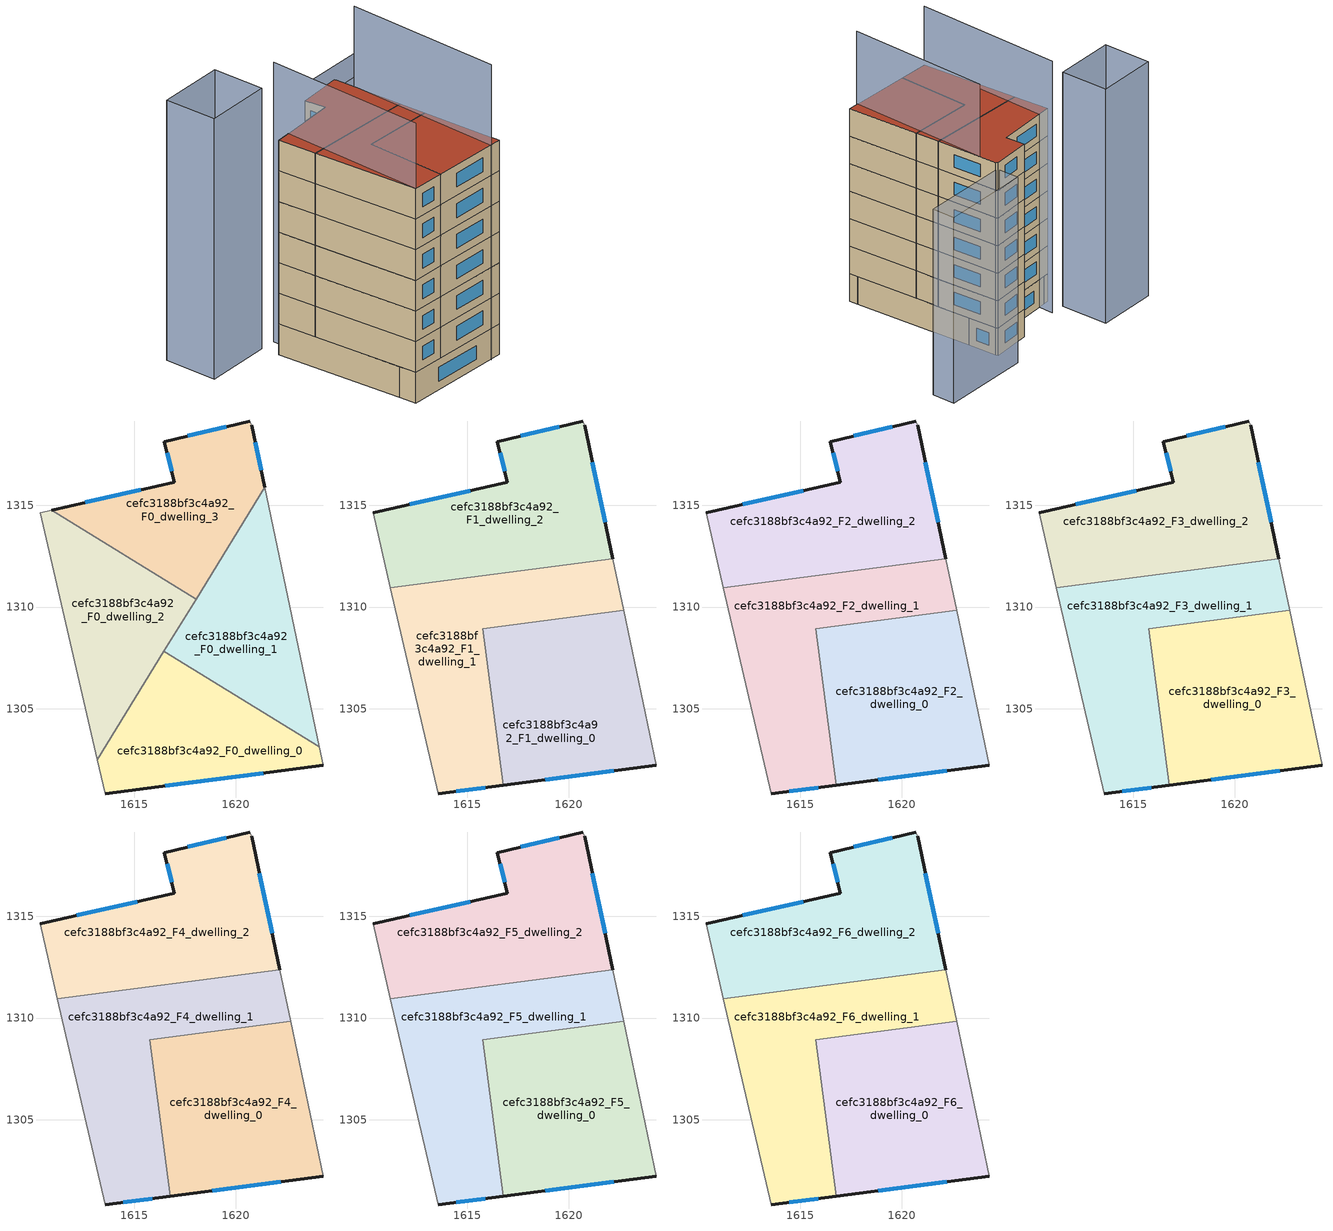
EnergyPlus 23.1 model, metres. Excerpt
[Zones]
cefc3188bf3c4a92_F0_dwelling_0
 floor ground (EU_floor_Construction): 1624.09,1303.14 1624.28,1302.22 1613.57,1300.82 1613.19,1302.49 1616.46,1307.83 z0
 wall outside (EU_wall_Construction): 1613.57,1300.82 1624.28,1302.22 z0:3
 wall adiabatic (EU_wall_Construction): 1624.28,1302.22 1624.09,1303.14 / 1613.19,1302.49 1613.57,1300.82 z0:3
 wall to cefc3188bf3c4a92_F0_dwelling_1 (EU_wall_Construction): 1624.09,1303.14 1616.46,1307.83 z0:3
 wall to cefc3188bf3c4a92_F0_dwelling_2 (EU_wall_Construction): 1616.46,1307.83 1613.19,1302.49 z0:3
 window (EU_Window_Construction): 1616.52,1301.21 1621.33,1301.84 z0.83:2.17
cefc3188bf3c4a92_F0_dwelling_1
 floor ground (EU_floor_Construction): 1621.42,1315.89 1624.09,1303.14 1616.46,1307.83 z0
 wall adiabatic (EU_wall_Construction): 1624.09,1303.14 1621.42,1315.89 z0:3
 wall to cefc3188bf3c4a92_F0_dwelling_3 (EU_wall_Construction): 1621.42,1315.89 1618.04,1310.4 z0:3
 wall to cefc3188bf3c4a92_F0_dwelling_2 (EU_wall_Construction): 1618.04,1310.4 1616.47,1307.83 z0:3
cefc3188bf3c4a92_F0_dwelling_2
 floor ground (EU_floor_Construction): 1618.04,1310.4 1613.19,1302.49 1610.37,1314.63 1610.94,1314.76 z0
 wall adiabatic (EU_wall_Construction): 1610.94,1314.76 1610.37,1314.63 1613.19,1302.49 z0:3
 wall to cefc3188bf3c4a92_F0_dwelling_3 (EU_wall_Construction): 1618.04,1310.4 1610.94,1314.76 z0:3
cefc3188bf3c4a92_F0_dwelling_3
 floor ground (EU_floor_Construction): 1620.78,1318.93 1621.42,1315.89 1618.04,1310.4 1610.94,1314.76 1616.98,1316.13 1616.48,1318.13 1620.68,1319.13 z0
 wall outside (EU_wall_Construction): 1621.42,1315.89 1620.78,1318.93 / 1620.68,1319.13 1616.48,1318.13 1616.98,1316.13 1610.94,1314.76 z0:3
 wall adiabatic (EU_wall_Construction): 1620.78,1318.93 1620.68,1319.13 z0:3
 window (EU_Window_Construction): 1621.24,1316.73 1620.96,1318.1 / 1615.32,1315.76 1612.6,1315.14 / 1616.62,1317.58 1616.84,1316.68 / 1619.53,1318.86 1617.63,1318.41 z0.83:2.17
cefc3188bf3c4a92_F1_dwelling_0
 floor to cefc3188bf3c4a92_F0_dwelling_0 (EU_floor_Construction): 1624.09,1303.14 1624.28,1302.22 1616.78,1301.24 1616.02,1307.1 1616.46,1307.83 z3
 floor to cefc3188bf3c4a92_F0_dwelling_1 (EU_floor_Construction): 1622.68,1309.84 1624.09,1303.14 1616.46,1307.83 1617.27,1309.14 z3
 floor to cefc3188bf3c4a92_F0_dwelling_2 (EU_floor_Construction): 1617.27,1309.14 1616.02,1307.1 1615.78,1308.94 z3
 wall outside (EU_wall_Construction): 1616.78,1301.24 1624.28,1302.22 z3:6
 wall to cefc3188bf3c4a92_F1_dwelling_1 (EU_wall_Construction): 1622.68,1309.84 1615.78,1308.94 1616.78,1301.24 z3:6
 wall adiabatic (EU_wall_Construction): 1624.28,1302.22 1622.68,1309.84 z3:6
 window (EU_Window_Construction): 1618.84,1301.51 1622.22,1301.95 z3.83:5.17
cefc3188bf3c4a92_F1_dwelling_1
 floor to cefc3188bf3c4a92_F0_dwelling_1 (EU_floor_Construction): 1622.15,1312.37 1622.68,1309.84 1617.27,1309.14 1619.01,1311.96 z3
 floor to cefc3188bf3c4a92_F0_dwelling_2 (EU_floor_Construction): 1618.04,1310.4 1617.27,1309.14 1615.78,1308.94 1616.02,1307.1 1613.19,1302.49 1611.23,1310.95 1616.11,1311.59 z3
 floor to cefc3188bf3c4a92_F0_dwelling_3 (EU_floor_Construction): 1619.01,1311.96 1618.04,1310.4 1616.11,1311.59 z3
 floor to cefc3188bf3c4a92_F0_dwelling_0 (EU_floor_Construction): 1616.02,1307.1 1616.78,1301.24 1613.57,1300.82 1613.19,1302.49 z3
 wall outside (EU_wall_Construction): 1613.57,1300.82 1616.78,1301.24 z3:6
 wall adiabatic (EU_wall_Construction): 1611.23,1310.95 1613.57,1300.82 / 1622.68,1309.84 1622.16,1312.37 z3:6
 wall to cefc3188bf3c4a92_F1_dwelling_2 (EU_wall_Construction): 1622.16,1312.37 1611.23,1310.95 z3:6
 window (EU_Window_Construction): 1614.45,1300.94 1615.9,1301.13 z3.83:5.17
cefc3188bf3c4a92_F1_dwelling_2
 floor to cefc3188bf3c4a92_F0_dwelling_3 (EU_floor_Construction): 1620.78,1318.93 1621.42,1315.89 1619.01,1311.96 1616.11,1311.59 1610.94,1314.76 1616.98,1316.13 1616.48,1318.13 1620.68,1319.13 z3
 floor to cefc3188bf3c4a92_F0_dwelling_1 (EU_floor_Construction): 1621.42,1315.89 1622.15,1312.37 1619.01,1311.96 z3
 floor to cefc3188bf3c4a92_F0_dwelling_2 (EU_floor_Construction): 1616.11,1311.59 1611.23,1310.95 1610.37,1314.63 1610.94,1314.76 z3
 wall outside (EU_wall_Construction): 1620.68,1319.13 1616.48,1318.13 1616.98,1316.13 1610.37,1314.63 / 1622.16,1312.37 1620.78,1318.93 z3:6
 wall adiabatic (EU_wall_Construction): 1620.78,1318.93 1620.68,1319.13 / 1610.37,1314.63 1611.23,1310.95 z3:6
 window (EU_Window_Construction): 1616.62,1317.58 1616.84,1316.68 / 1619.53,1318.86 1617.63,1318.41 / 1621.78,1314.18 1621.16,1317.13 / 1615.16,1315.72 1612.19,1315.05 z3.83:5.17
cefc3188bf3c4a92_F2_dwelling_0
 floor to cefc3188bf3c4a92_F1_dwelling_0 (EU_floor_Construction): 1622.68,1309.84 1624.28,1302.22 1616.78,1301.24 1615.78,1308.94 z6
 wall outside (EU_wall_Construction): 1616.78,1301.24 1624.28,1302.22 z6:9
 wall to cefc3188bf3c4a92_F2_dwelling_1 (EU_wall_Construction): 1622.68,1309.84 1615.78,1308.94 1616.78,1301.24 z6:9
 wall adiabatic (EU_wall_Construction): 1624.28,1302.22 1622.68,1309.84 z6:9
 window (EU_Window_Construction): 1618.84,1301.51 1622.22,1301.95 z6.83:8.17
cefc3188bf3c4a92_F2_dwelling_1
 floor to cefc3188bf3c4a92_F1_dwelling_1 (EU_floor_Construction): 1622.16,1312.37 1622.68,1309.84 1615.78,1308.94 1616.78,1301.24 1613.57,1300.82 1611.23,1310.95 z6
 wall outside (EU_wall_Construction): 1613.57,1300.82 1616.78,1301.24 z6:9
 wall adiabatic (EU_wall_Construction): 1611.23,1310.95 1613.57,1300.82 / 1622.68,1309.84 1622.16,1312.37 z6:9
 wall to cefc3188bf3c4a92_F2_dwelling_2 (EU_wall_Construction): 1622.16,1312.37 1611.23,1310.95 z6:9
 window (EU_Window_Construction): 1614.45,1300.94 1615.9,1301.13 z6.83:8.17
cefc3188bf3c4a92_F2_dwelling_2
 floor to cefc3188bf3c4a92_F1_dwelling_2 (EU_floor_Construction): 1620.78,1318.93 1622.16,1312.37 1611.23,1310.95 1610.37,1314.63 1616.98,1316.13 1616.48,1318.13 1620.68,1319.13 z6
 wall outside (EU_wall_Construction): 1620.68,1319.13 1616.48,1318.13 1616.98,1316.13 1610.37,1314.63 / 1622.16,1312.37 1620.78,1318.93 z6:9
 wall adiabatic (EU_wall_Construction): 1620.78,1318.93 1620.68,1319.13 / 1610.37,1314.63 1611.23,1310.95 z6:9
 window (EU_Window_Construction): 1616.62,1317.58 1616.84,1316.68 / 1619.53,1318.86 1617.63,1318.41 / 1621.78,1314.18 1621.16,1317.13 / 1615.16,1315.72 1612.19,1315.05 z6.83:8.17
cefc3188bf3c4a92_F3_dwelling_0
 floor to cefc3188bf3c4a92_F2_dwelling_0 (EU_floor_Construction): 1622.68,1309.84 1624.28,1302.22 1616.78,1301.24 1615.78,1308.94 z9
 wall outside (EU_wall_Construction): 1616.78,1301.24 1624.28,1302.22 z9:12
 wall to cefc3188bf3c4a92_F3_dwelling_1 (EU_wall_Construction): 1622.68,1309.84 1615.78,1308.94 1616.78,1301.24 z9:12
 wall adiabatic (EU_wall_Construction): 1624.28,1302.22 1622.68,1309.84 z9:12
 window (EU_Window_Construction): 1618.84,1301.51 1622.22,1301.95 z9.83:11.17
cefc3188bf3c4a92_F3_dwelling_1
 floor to cefc3188bf3c4a92_F2_dwelling_1 (EU_floor_Construction): 1622.16,1312.37 1622.68,1309.84 1615.78,1308.94 1616.78,1301.24 1613.57,1300.82 1611.23,1310.95 z9
 wall outside (EU_wall_Construction): 1613.57,1300.82 1616.78,1301.24 z9:12
 wall adiabatic (EU_wall_Construction): 1611.23,1310.95 1613.57,1300.82 / 1622.68,1309.84 1622.16,1312.37 z9:12
 wall to cefc3188bf3c4a92_F3_dwelling_2 (EU_wall_Construction): 1622.16,1312.37 1611.23,1310.95 z9:12
 window (EU_Window_Construction): 1614.45,1300.94 1615.9,1301.13 z9.83:11.17
cefc3188bf3c4a92_F3_dwelling_2
 floor to cefc3188bf3c4a92_F2_dwelling_2 (EU_floor_Construction): 1620.78,1318.93 1622.16,1312.37 1611.23,1310.95 1610.37,1314.63 1616.98,1316.13 1616.48,1318.13 1620.68,1319.13 z9
 wall outside (EU_wall_Construction): 1620.68,1319.13 1616.48,1318.13 1616.98,1316.13 1610.37,1314.63 / 1622.16,1312.37 1620.78,1318.93 z9:12
 wall adiabatic (EU_wall_Construction): 1620.78,1318.93 1620.68,1319.13 / 1610.37,1314.63 1611.23,1310.95 z9:12
 window (EU_Window_Construction): 1616.62,1317.58 1616.84,1316.68 / 1619.53,1318.86 1617.63,1318.41 / 1621.78,1314.18 1621.16,1317.13 / 1615.16,1315.72 1612.19,1315.05 z9.83:11.17
cefc3188bf3c4a92_F4_dwelling_0
 floor to cefc3188bf3c4a92_F3_dwelling_0 (EU_floor_Construction): 1622.68,1309.84 1624.28,1302.22 1616.78,1301.24 1615.78,1308.94 z12
 wall outside (EU_wall_Construction): 1616.78,1301.24 1624.28,1302.22 z12:15
 wall to cefc3188bf3c4a92_F4_dwelling_1 (EU_wall_Construction): 1622.68,1309.84 1615.78,1308.94 1616.78,1301.24 z12:15
 wall adiabatic (EU_wall_Construction): 1624.28,1302.22 1622.68,1309.84 z12:15
 window (EU_Window_Construction): 1618.84,1301.51 1622.22,1301.95 z12.83:14.17
cefc3188bf3c4a92_F4_dwelling_1
 floor to cefc3188bf3c4a92_F3_dwelling_1 (EU_floor_Construction): 1622.16,1312.37 1622.68,1309.84 1615.78,1308.94 1616.78,1301.24 1613.57,1300.82 1611.23,1310.95 z12
 wall outside (EU_wall_Construction): 1613.57,1300.82 1616.78,1301.24 z12:15
 wall adiabatic (EU_wall_Construction): 1611.23,1310.95 1613.57,1300.82 / 1622.68,1309.84 1622.16,1312.37 z12:15
 wall to cefc3188bf3c4a92_F4_dwelling_2 (EU_wall_Construction): 1622.16,1312.37 1611.23,1310.95 z12:15
 window (EU_Window_Construction): 1614.45,1300.94 1615.9,1301.13 z12.83:14.17
cefc3188bf3c4a92_F4_dwelling_2
 floor to cefc3188bf3c4a92_F3_dwelling_2 (EU_floor_Construction): 1620.78,1318.93 1622.16,1312.37 1611.23,1310.95 1610.37,1314.63 1616.98,1316.13 1616.48,1318.13 1620.68,1319.13 z12
 wall outside (EU_wall_Construction): 1620.68,1319.13 1616.48,1318.13 1616.98,1316.13 1610.37,1314.63 / 1622.16,1312.37 1620.78,1318.93 z12:15
 wall adiabatic (EU_wall_Construction): 1620.78,1318.93 1620.68,1319.13 / 1610.37,1314.63 1611.23,1310.95 z12:15
 window (EU_Window_Construction): 1616.62,1317.58 1616.84,1316.68 / 1619.53,1318.86 1617.63,1318.41 / 1621.78,1314.18 1621.16,1317.13 / 1615.16,1315.72 1612.19,1315.05 z12.83:14.17
cefc3188bf3c4a92_F5_dwelling_0
 floor to cefc3188bf3c4a92_F4_dwelling_0 (EU_floor_Construction): 1622.68,1309.84 1624.28,1302.22 1616.78,1301.24 1615.78,1308.94 z15
 wall outside (EU_wall_Construction): 1616.78,1301.24 1624.28,1302.22 z15:18
 wall to cefc3188bf3c4a92_F5_dwelling_1 (EU_wall_Construction): 1622.68,1309.84 1615.78,1308.94 1616.78,1301.24 z15:18
 wall adiabatic (EU_wall_Construction): 1624.28,1302.22 1622.68,1309.84 z15:18
 window (EU_Window_Construction): 1618.84,1301.51 1622.22,1301.95 z15.83:17.17
cefc3188bf3c4a92_F5_dwelling_1
 floor to cefc3188bf3c4a92_F4_dwelling_1 (EU_floor_Construction): 1622.16,1312.37 1622.68,1309.84 1615.78,1308.94 1616.78,1301.24 1613.57,1300.82 1611.23,1310.95 z15
 wall outside (EU_wall_Construction): 1613.57,1300.82 1616.78,1301.24 z15:18
 wall adiabatic (EU_wall_Construction): 1611.23,1310.95 1613.57,1300.82 / 1622.68,1309.84 1622.16,1312.37 z15:18
 wall to cefc3188bf3c4a92_F5_dwelling_2 (EU_wall_Construction): 1622.16,1312.37 1611.23,1310.95 z15:18
 window (EU_Window_Construction): 1614.45,1300.94 1615.9,1301.13 z15.83:17.17
cefc3188bf3c4a92_F5_dwelling_2
 floor to cefc3188bf3c4a92_F4_dwelling_2 (EU_floor_Construction): 1620.78,1318.93 1622.16,1312.37 1611.23,1310.95 1610.37,1314.63 1616.98,1316.13 1616.48,1318.13 1620.68,1319.13 z15
 wall outside (EU_wall_Construction): 1620.68,1319.13 1616.48,1318.13 1616.98,1316.13 1610.37,1314.63 / 1622.16,1312.37 1620.78,1318.93 z15:18
 wall adiabatic (EU_wall_Construction): 1620.78,1318.93 1620.68,1319.13 / 1610.37,1314.63 1611.23,1310.95 z15:18
 window (EU_Window_Construction): 1616.62,1317.58 1616.84,1316.68 / 1619.53,1318.86 1617.63,1318.41 / 1621.78,1314.18 1621.16,1317.13 / 1615.16,1315.72 1612.19,1315.05 z15.83:17.17
cefc3188bf3c4a92_F6_dwelling_0
 floor to cefc3188bf3c4a92_F5_dwelling_0 (EU_floor_Construction): 1622.68,1309.84 1624.28,1302.22 1616.78,1301.24 1615.78,1308.94 z18
 wall outside (EU_wall_Construction): 1616.78,1301.24 1624.28,1302.22 z18:21
 wall to cefc3188bf3c4a92_F6_dwelling_1 (EU_wall_Construction): 1622.68,1309.84 1615.78,1308.94 1616.78,1301.24 z18:21
 wall adiabatic (EU_wall_Construction): 1624.28,1302.22 1622.68,1309.84 z18:21
 window (EU_Window_Construction): 1618.84,1301.51 1622.22,1301.95 z18.83:20.17
 roof outside (EU_roof_Construction): 1624.28,1302.22 1622.68,1309.84 1615.78,1308.94 1616.78,1301.24 z21
cefc3188bf3c4a92_F6_dwelling_1
 floor to cefc3188bf3c4a92_F5_dwelling_1 (EU_floor_Construction): 1622.16,1312.37 1622.68,1309.84 1615.78,1308.94 1616.78,1301.24 1613.57,1300.82 1611.23,1310.95 z18
 wall outside (EU_wall_Construction): 1613.57,1300.82 1616.78,1301.24 z18:21
 wall adiabatic (EU_wall_Construction): 1611.23,1310.95 1613.57,1300.82 / 1622.68,1309.84 1622.16,1312.37 z18:21
 wall to cefc3188bf3c4a92_F6_dwelling_2 (EU_wall_Construction): 1622.16,1312.37 1611.23,1310.95 z18:21
 window (EU_Window_Construction): 1614.45,1300.94 1615.9,1301.13 z18.83:20.17
 roof outside (EU_roof_Construction): 1616.78,1301.24 1615.78,1308.94 1622.68,1309.84 1622.16,1312.37 1611.23,1310.95 1613.57,1300.82 z21
cefc3188bf3c4a92_F6_dwelling_2
 floor to cefc3188bf3c4a92_F5_dwelling_2 (EU_floor_Construction): 1620.78,1318.93 1622.16,1312.37 1611.23,1310.95 1610.37,1314.63 1616.98,1316.13 1616.48,1318.13 1620.68,1319.13 z18
 wall outside (EU_wall_Construction): 1620.68,1319.13 1616.48,1318.13 1616.98,1316.13 1610.37,1314.63 / 1622.16,1312.37 1620.78,1318.93 z18:21
 wall adiabatic (EU_wall_Construction): 1620.78,1318.93 1620.68,1319.13 / 1610.37,1314.63 1611.23,1310.95 z18:21
 window (EU_Window_Construction): 1616.62,1317.58 1616.84,1316.68 / 1619.53,1318.86 1617.63,1318.41 / 1621.78,1314.18 1621.16,1317.13 / 1615.16,1315.72 1612.19,1315.05 z18.83:20.17
 roof outside (EU_roof_Construction): 1622.16,1312.37 1620.78,1318.93 1620.68,1319.13 1616.48,1318.13 1616.98,1316.13 1610.37,1314.63 1611.23,1310.95 z21
shading: 1623.17,1301.98 1621.17,1317.09 z0:28.9; 1620.18,1321.34 1629.69,1322.93 / 1629.69,1322.93 1630.1,1320.5 / 1630.1,1320.5 1620.59,1318.9 / 1620.59,1318.9 1620.18,1321.34 z0:20.2; 1611.52,1316.54 1613.57,1300.82 z0:27.4; 1609.97,1316.34 1603.55,1315.21 / 1603.55,1315.21 1602.67,1320.24 / 1602.67,1320.24 1609.09,1321.37 / 1609.09,1321.37 1609.97,1316.34 z0:25.5
[Building]
EU S2 Campaign: North Axis=0; Terrain=City; Solar Distribution=FullExterior
[Site:Location]
Lyon-Bron: Latitude=45.75; Longitude=5; Time Zone=1; Elevation=198
[SizingPeriod:WeatherFileDays]
AnnualSizingPeriod: Begin Month=1; Begin Day of Month=1; End Month=12; End Day of Month=31; Day of Week for Start Day=Monday; Use Weather File Daylight Saving Period=No; Use Weather File Rain and Snow Indicators=No
[MATERIAL]
EU_InternalMass_Material: Roughness=MediumRough; Thickness=0.1; Conductivity=1; Density=1800; Specific Heat=900; Thermal Absorptance=0.9; Solar Absorptance=0.7; Visible Absorptance=0.7
[MATERIAL:NOMASS] Roughness=MediumRough; Thermal Absorptance=0.9; Solar Absorptance=0.7; Visible Absorptance=0.7
Name | Thermal Resistance
EU_wall_NoMass | 0.87146
EU_roof_NoMass | 0.842276
EU_floor_NoMass | 0.496999
[WINDOWMATERIAL:SIMPLEGLAZINGSYSTEM]
EU_Window_SimpleGlazing: UFactor=2.2525; Solar Heat Gain Coefficient=0.76; Visible Transmittance=0.76
[CONSTRUCTION]
EU_wall_Construction: EU_wall_NoMass
EU_roof_Construction: EU_roof_NoMass
EU_floor_Construction: EU_floor_NoMass
EU_Window_Construction: EU_Window_SimpleGlazing
EU_InternalMass_Construction: EU_InternalMass_Material
[ZONE] Type=1; Multiplier=1; Ceiling Height=autocalculate; Floor Area=autocalculate; Part of Total Floor Area=Yes
Name | Volume
cefc3188bf3c4a92_F0_dwelling_0 | 126.954
cefc3188bf3c4a92_F1_dwelling_0; cefc3188bf3c4a92_F2_dwelling_0; cefc3188bf3c4a92_F3_dwelling_0; cefc3188bf3c4a92_F4_dwelling_0; cefc3188bf3c4a92_F5_dwelling_0; cefc3188bf3c4a92_F6_dwelling_0 | 169.259
cefc3188bf3c4a92_F0_dwelling_1 | 126.953
cefc3188bf3c4a92_F1_dwelling_1; cefc3188bf3c4a92_F2_dwelling_1; cefc3188bf3c4a92_F3_dwelling_1; cefc3188bf3c4a92_F4_dwelling_1; cefc3188bf3c4a92_F5_dwelling_1; cefc3188bf3c4a92_F6_dwelling_1 | 169.263
cefc3188bf3c4a92_F0_dwelling_2 | 126.935
cefc3188bf3c4a92_F1_dwelling_2; cefc3188bf3c4a92_F2_dwelling_2; cefc3188bf3c4a92_F3_dwelling_2; cefc3188bf3c4a92_F4_dwelling_2; cefc3188bf3c4a92_F5_dwelling_2; cefc3188bf3c4a92_F6_dwelling_2 | 169.265
cefc3188bf3c4a92_F0_dwelling_3 | 126.946
[INTERNALMASS] Construction=EU_InternalMass_Construction
Name | Zone or ZoneList | Surface Area
cefc3188bf3c4a92_F0_dwelling_0_EU_InternalMass | cefc3188bf3c4a92_F0_dwelling_0 | 42.3201
cefc3188bf3c4a92_F0_dwelling_1_EU_InternalMass | cefc3188bf3c4a92_F0_dwelling_1 | 42.3142
cefc3188bf3c4a92_F0_dwelling_2_EU_InternalMass | cefc3188bf3c4a92_F0_dwelling_2 | 42.3143
cefc3188bf3c4a92_F0_dwelling_3_EU_InternalMass | cefc3188bf3c4a92_F0_dwelling_3 | 42.3153
cefc3188bf3c4a92_F1_dwelling_0_EU_InternalMass | cefc3188bf3c4a92_F1_dwelling_0 | 56.4195
cefc3188bf3c4a92_F1_dwelling_1_EU_InternalMass | cefc3188bf3c4a92_F1_dwelling_1 | 56.4211
cefc3188bf3c4a92_F1_dwelling_2_EU_InternalMass | cefc3188bf3c4a92_F1_dwelling_2 | 56.42
cefc3188bf3c4a92_F2_dwelling_0_EU_InternalMass | cefc3188bf3c4a92_F2_dwelling_0 | 56.4195
cefc3188bf3c4a92_F2_dwelling_1_EU_InternalMass | cefc3188bf3c4a92_F2_dwelling_1 | 56.4211
cefc3188bf3c4a92_F2_dwelling_2_EU_InternalMass | cefc3188bf3c4a92_F2_dwelling_2 | 56.42
cefc3188bf3c4a92_F3_dwelling_0_EU_InternalMass | cefc3188bf3c4a92_F3_dwelling_0 | 56.4195
cefc3188bf3c4a92_F3_dwelling_1_EU_InternalMass | cefc3188bf3c4a92_F3_dwelling_1 | 56.4211
cefc3188bf3c4a92_F3_dwelling_2_EU_InternalMass | cefc3188bf3c4a92_F3_dwelling_2 | 56.42
cefc3188bf3c4a92_F4_dwelling_0_EU_InternalMass | cefc3188bf3c4a92_F4_dwelling_0 | 56.4195
cefc3188bf3c4a92_F4_dwelling_1_EU_InternalMass | cefc3188bf3c4a92_F4_dwelling_1 | 56.4211
cefc3188bf3c4a92_F4_dwelling_2_EU_InternalMass | cefc3188bf3c4a92_F4_dwelling_2 | 56.42
cefc3188bf3c4a92_F5_dwelling_0_EU_InternalMass | cefc3188bf3c4a92_F5_dwelling_0 | 56.4195
cefc3188bf3c4a92_F5_dwelling_1_EU_InternalMass | cefc3188bf3c4a92_F5_dwelling_1 | 56.4211
cefc3188bf3c4a92_F5_dwelling_2_EU_InternalMass | cefc3188bf3c4a92_F5_dwelling_2 | 56.42
cefc3188bf3c4a92_F6_dwelling_0_EU_InternalMass | cefc3188bf3c4a92_F6_dwelling_0 | 56.4195
cefc3188bf3c4a92_F6_dwelling_1_EU_InternalMass | cefc3188bf3c4a92_F6_dwelling_1 | 56.4211
cefc3188bf3c4a92_F6_dwelling_2_EU_InternalMass | cefc3188bf3c4a92_F6_dwelling_2 | 56.42
[OTHEREQUIPMENT] Fuel Type=Electricity; Design Level Calculation Method=Watts/Area; Power per Zone Floor Area=1; Fraction Latent=0; Fraction Radiant=0; Fraction Lost=0; Carbon Dioxide Generation Rate=0; EndUse Subcategory=EU_Step8_InternalGains
Name | Zone or ZoneList or Space or SpaceList | Schedule
EU_Step8_InternalGain_cefc3188bf3c4a92_F0_dwelling_0_f000 | cefc3188bf3c4a92_F0_dwelling_0 | EU_Step8_GainSchedule_cefc3188bf3c4a92_F0_dwelling_0_f000
EU_Step8_InternalGain_cefc3188bf3c4a92_F0_dwelling_1_f000 | cefc3188bf3c4a92_F0_dwelling_1 | EU_Step8_GainSchedule_cefc3188bf3c4a92_F0_dwelling_1_f000
EU_Step8_InternalGain_cefc3188bf3c4a92_F0_dwelling_2_f000 | cefc3188bf3c4a92_F0_dwelling_2 | EU_Step8_GainSchedule_cefc3188bf3c4a92_F0_dwelling_2_f000
EU_Step8_InternalGain_cefc3188bf3c4a92_F0_dwelling_3_f000 | cefc3188bf3c4a92_F0_dwelling_3 | EU_Step8_GainSchedule_cefc3188bf3c4a92_F0_dwelling_3_f000
EU_Step8_InternalGain_cefc3188bf3c4a92_F1_dwelling_0_f000 | cefc3188bf3c4a92_F1_dwelling_0 | EU_Step8_GainSchedule_cefc3188bf3c4a92_F1_dwelling_0_f000
EU_Step8_InternalGain_cefc3188bf3c4a92_F1_dwelling_1_f000 | cefc3188bf3c4a92_F1_dwelling_1 | EU_Step8_GainSchedule_cefc3188bf3c4a92_F1_dwelling_1_f000
EU_Step8_InternalGain_cefc3188bf3c4a92_F1_dwelling_2_f000 | cefc3188bf3c4a92_F1_dwelling_2 | EU_Step8_GainSchedule_cefc3188bf3c4a92_F1_dwelling_2_f000
EU_Step8_InternalGain_cefc3188bf3c4a92_F2_dwelling_0_f000 | cefc3188bf3c4a92_F2_dwelling_0 | EU_Step8_GainSchedule_cefc3188bf3c4a92_F2_dwelling_0_f000
EU_Step8_InternalGain_cefc3188bf3c4a92_F2_dwelling_1_f000 | cefc3188bf3c4a92_F2_dwelling_1 | EU_Step8_GainSchedule_cefc3188bf3c4a92_F2_dwelling_1_f000
EU_Step8_InternalGain_cefc3188bf3c4a92_F2_dwelling_2_f000 | cefc3188bf3c4a92_F2_dwelling_2 | EU_Step8_GainSchedule_cefc3188bf3c4a92_F2_dwelling_2_f000
EU_Step8_InternalGain_cefc3188bf3c4a92_F3_dwelling_0_f000 | cefc3188bf3c4a92_F3_dwelling_0 | EU_Step8_GainSchedule_cefc3188bf3c4a92_F3_dwelling_0_f000
EU_Step8_InternalGain_cefc3188bf3c4a92_F3_dwelling_1_f000 | cefc3188bf3c4a92_F3_dwelling_1 | EU_Step8_GainSchedule_cefc3188bf3c4a92_F3_dwelling_1_f000
EU_Step8_InternalGain_cefc3188bf3c4a92_F3_dwelling_2_f000 | cefc3188bf3c4a92_F3_dwelling_2 | EU_Step8_GainSchedule_cefc3188bf3c4a92_F3_dwelling_2_f000
EU_Step8_InternalGain_cefc3188bf3c4a92_F4_dwelling_0_f000 | cefc3188bf3c4a92_F4_dwelling_0 | EU_Step8_GainSchedule_cefc3188bf3c4a92_F4_dwelling_0_f000
EU_Step8_InternalGain_cefc3188bf3c4a92_F4_dwelling_1_f000 | cefc3188bf3c4a92_F4_dwelling_1 | EU_Step8_GainSchedule_cefc3188bf3c4a92_F4_dwelling_1_f000
EU_Step8_InternalGain_cefc3188bf3c4a92_F4_dwelling_2_f000 | cefc3188bf3c4a92_F4_dwelling_2 | EU_Step8_GainSchedule_cefc3188bf3c4a92_F4_dwelling_2_f000
EU_Step8_InternalGain_cefc3188bf3c4a92_F5_dwelling_0_f000 | cefc3188bf3c4a92_F5_dwelling_0 | EU_Step8_GainSchedule_cefc3188bf3c4a92_F5_dwelling_0_f000
EU_Step8_InternalGain_cefc3188bf3c4a92_F5_dwelling_1_f000 | cefc3188bf3c4a92_F5_dwelling_1 | EU_Step8_GainSchedule_cefc3188bf3c4a92_F5_dwelling_1_f000
EU_Step8_InternalGain_cefc3188bf3c4a92_F5_dwelling_2_f000 | cefc3188bf3c4a92_F5_dwelling_2 | EU_Step8_GainSchedule_cefc3188bf3c4a92_F5_dwelling_2_f000
EU_Step8_InternalGain_cefc3188bf3c4a92_F6_dwelling_0_f000 | cefc3188bf3c4a92_F6_dwelling_0 | EU_Step8_GainSchedule_cefc3188bf3c4a92_F6_dwelling_0_f000
EU_Step8_InternalGain_cefc3188bf3c4a92_F6_dwelling_1_f000 | cefc3188bf3c4a92_F6_dwelling_1 | EU_Step8_GainSchedule_cefc3188bf3c4a92_F6_dwelling_1_f000
EU_Step8_InternalGain_cefc3188bf3c4a92_F6_dwelling_2_f000 | cefc3188bf3c4a92_F6_dwelling_2 | EU_Step8_GainSchedule_cefc3188bf3c4a92_F6_dwelling_2_f000
[ZONEVENTILATION:DESIGNFLOWRATE] Schedule=EU_AlwaysOn; Design Flow Rate Calculation Method=AirChanges/Hour; Air Changes per Hour=0.425; Ventilation Type=Natural; Fan Pressure Rise=0; Fan Total Efficiency=1; Constant Term Coefficient=1; Temperature Term Coefficient=0; Velocity Term Coefficient=0; Velocity Squared Term Coefficient=0; Minimum Indoor Temperature=-100; Maximum Indoor Temperature=100; Delta Temperature=-100; Minimum Outdoor Temperature=-100; Maximum Outdoor Temperature=100; Maximum Wind Speed=40
Name | Zone or ZoneList or Space or SpaceList
EU_ConstantAir_cefc3188bf3c4a92_F0_dwelling_0 | cefc3188bf3c4a92_F0_dwelling_0
EU_ConstantAir_cefc3188bf3c4a92_F0_dwelling_1 | cefc3188bf3c4a92_F0_dwelling_1
EU_ConstantAir_cefc3188bf3c4a92_F0_dwelling_2 | cefc3188bf3c4a92_F0_dwelling_2
EU_ConstantAir_cefc3188bf3c4a92_F0_dwelling_3 | cefc3188bf3c4a92_F0_dwelling_3
EU_ConstantAir_cefc3188bf3c4a92_F1_dwelling_0 | cefc3188bf3c4a92_F1_dwelling_0
EU_ConstantAir_cefc3188bf3c4a92_F1_dwelling_1 | cefc3188bf3c4a92_F1_dwelling_1
EU_ConstantAir_cefc3188bf3c4a92_F1_dwelling_2 | cefc3188bf3c4a92_F1_dwelling_2
EU_ConstantAir_cefc3188bf3c4a92_F2_dwelling_0 | cefc3188bf3c4a92_F2_dwelling_0
EU_ConstantAir_cefc3188bf3c4a92_F2_dwelling_1 | cefc3188bf3c4a92_F2_dwelling_1
EU_ConstantAir_cefc3188bf3c4a92_F2_dwelling_2 | cefc3188bf3c4a92_F2_dwelling_2
EU_ConstantAir_cefc3188bf3c4a92_F3_dwelling_0 | cefc3188bf3c4a92_F3_dwelling_0
EU_ConstantAir_cefc3188bf3c4a92_F3_dwelling_1 | cefc3188bf3c4a92_F3_dwelling_1
EU_ConstantAir_cefc3188bf3c4a92_F3_dwelling_2 | cefc3188bf3c4a92_F3_dwelling_2
EU_ConstantAir_cefc3188bf3c4a92_F4_dwelling_0 | cefc3188bf3c4a92_F4_dwelling_0
EU_ConstantAir_cefc3188bf3c4a92_F4_dwelling_1 | cefc3188bf3c4a92_F4_dwelling_1
EU_ConstantAir_cefc3188bf3c4a92_F4_dwelling_2 | cefc3188bf3c4a92_F4_dwelling_2
EU_ConstantAir_cefc3188bf3c4a92_F5_dwelling_0 | cefc3188bf3c4a92_F5_dwelling_0
EU_ConstantAir_cefc3188bf3c4a92_F5_dwelling_1 | cefc3188bf3c4a92_F5_dwelling_1
EU_ConstantAir_cefc3188bf3c4a92_F5_dwelling_2 | cefc3188bf3c4a92_F5_dwelling_2
EU_ConstantAir_cefc3188bf3c4a92_F6_dwelling_0 | cefc3188bf3c4a92_F6_dwelling_0
EU_ConstantAir_cefc3188bf3c4a92_F6_dwelling_1 | cefc3188bf3c4a92_F6_dwelling_1
EU_ConstantAir_cefc3188bf3c4a92_F6_dwelling_2 | cefc3188bf3c4a92_F6_dwelling_2
[HVACTEMPLATE:THERMOSTAT] Constant Heating Setpoint=20; Constant Cooling Setpoint=50
EU_HeatOnly_cefc3188bf3c4a92_F0_dwelling_0; EU_HeatOnly_cefc3188bf3c4a92_F0_dwelling_1; EU_HeatOnly_cefc3188bf3c4a92_F0_dwelling_2; EU_HeatOnly_cefc3188bf3c4a92_F0_dwelling_3; EU_HeatOnly_cefc3188bf3c4a92_F1_dwelling_0; EU_HeatOnly_cefc3188bf3c4a92_F1_dwelling_1; EU_HeatOnly_cefc3188bf3c4a92_F1_dwelling_2; EU_HeatOnly_cefc3188bf3c4a92_F2_dwelling_0; EU_HeatOnly_cefc3188bf3c4a92_F2_dwelling_1; EU_HeatOnly_cefc3188bf3c4a92_F2_dwelling_2; EU_HeatOnly_cefc3188bf3c4a92_F3_dwelling_0; EU_HeatOnly_cefc3188bf3c4a92_F3_dwelling_1; EU_HeatOnly_cefc3188bf3c4a92_F3_dwelling_2; EU_HeatOnly_cefc3188bf3c4a92_F4_dwelling_0; EU_HeatOnly_cefc3188bf3c4a92_F4_dwelling_1; EU_HeatOnly_cefc3188bf3c4a92_F4_dwelling_2; EU_HeatOnly_cefc3188bf3c4a92_F5_dwelling_0; EU_HeatOnly_cefc3188bf3c4a92_F5_dwelling_1; EU_HeatOnly_cefc3188bf3c4a92_F5_dwelling_2; EU_HeatOnly_cefc3188bf3c4a92_F6_dwelling_0; EU_HeatOnly_cefc3188bf3c4a92_F6_dwelling_1; EU_HeatOnly_cefc3188bf3c4a92_F6_dwelling_2
[HVACTEMPLATE:ZONE:IDEALLOADSAIRSYSTEM] System Availability Schedule=EU_AlwaysOn; Maximum Heating Supply Air Temperature=50; Minimum Cooling Supply Air Temperature=13; Maximum Heating Supply Air Humidity Ratio=0.0156; Minimum Cooling Supply Air Humidity Ratio=0.0077; Heating Limit=NoLimit; Cooling Limit=NoLimit; Heating Availability Schedule=EU_AlwaysOn; Cooling Availability Schedule=EU_CoolingOff; Dehumidification Control Type=ConstantSensibleHeatRatio; Cooling Sensible Heat Ratio=0.7; Dehumidification Setpoint=60; Humidification Control Type=None; Humidification Setpoint=30; Outdoor Air Method=None; Outdoor Air Flow Rate per Person=0.00944; Outdoor Air Flow Rate per Zone Floor Area=0; Outdoor Air Flow Rate per Zone=0; Demand Controlled Ventilation Type=None; Outdoor Air Economizer Type=NoEconomizer; Heat Recovery Type=None; Sensible Heat Recovery Effectiveness=0.7; Latent Heat Recovery Effectiveness=0.65
Name | Template Thermostat
cefc3188bf3c4a92_F0_dwelling_0 | EU_HeatOnly_cefc3188bf3c4a92_F0_dwelling_0
cefc3188bf3c4a92_F0_dwelling_1 | EU_HeatOnly_cefc3188bf3c4a92_F0_dwelling_1
cefc3188bf3c4a92_F0_dwelling_2 | EU_HeatOnly_cefc3188bf3c4a92_F0_dwelling_2
cefc3188bf3c4a92_F0_dwelling_3 | EU_HeatOnly_cefc3188bf3c4a92_F0_dwelling_3
cefc3188bf3c4a92_F1_dwelling_0 | EU_HeatOnly_cefc3188bf3c4a92_F1_dwelling_0
cefc3188bf3c4a92_F1_dwelling_1 | EU_HeatOnly_cefc3188bf3c4a92_F1_dwelling_1
cefc3188bf3c4a92_F1_dwelling_2 | EU_HeatOnly_cefc3188bf3c4a92_F1_dwelling_2
cefc3188bf3c4a92_F2_dwelling_0 | EU_HeatOnly_cefc3188bf3c4a92_F2_dwelling_0
cefc3188bf3c4a92_F2_dwelling_1 | EU_HeatOnly_cefc3188bf3c4a92_F2_dwelling_1
cefc3188bf3c4a92_F2_dwelling_2 | EU_HeatOnly_cefc3188bf3c4a92_F2_dwelling_2
cefc3188bf3c4a92_F3_dwelling_0 | EU_HeatOnly_cefc3188bf3c4a92_F3_dwelling_0
cefc3188bf3c4a92_F3_dwelling_1 | EU_HeatOnly_cefc3188bf3c4a92_F3_dwelling_1
cefc3188bf3c4a92_F3_dwelling_2 | EU_HeatOnly_cefc3188bf3c4a92_F3_dwelling_2
cefc3188bf3c4a92_F4_dwelling_0 | EU_HeatOnly_cefc3188bf3c4a92_F4_dwelling_0
cefc3188bf3c4a92_F4_dwelling_1 | EU_HeatOnly_cefc3188bf3c4a92_F4_dwelling_1
cefc3188bf3c4a92_F4_dwelling_2 | EU_HeatOnly_cefc3188bf3c4a92_F4_dwelling_2
cefc3188bf3c4a92_F5_dwelling_0 | EU_HeatOnly_cefc3188bf3c4a92_F5_dwelling_0
cefc3188bf3c4a92_F5_dwelling_1 | EU_HeatOnly_cefc3188bf3c4a92_F5_dwelling_1
cefc3188bf3c4a92_F5_dwelling_2 | EU_HeatOnly_cefc3188bf3c4a92_F5_dwelling_2
cefc3188bf3c4a92_F6_dwelling_0 | EU_HeatOnly_cefc3188bf3c4a92_F6_dwelling_0
cefc3188bf3c4a92_F6_dwelling_1 | EU_HeatOnly_cefc3188bf3c4a92_F6_dwelling_1
cefc3188bf3c4a92_F6_dwelling_2 | EU_HeatOnly_cefc3188bf3c4a92_F6_dwelling_2
[SIZING:ZONE] Zone Cooling Design Supply Air Temperature Input Method=SupplyAirTemperature; Zone Cooling Design Supply Air Temperature=13; Zone Heating Design Supply Air Temperature Input Method=SupplyAirTemperature; Zone Heating Design Supply Air Temperature=50; Zone Cooling Design Supply Air Humidity Ratio=0.008; Zone Heating Design Supply Air Humidity Ratio=0.008; Cooling Design Air Flow Method=DesignDay; Cooling Design Air Flow Rate=0; Cooling Minimum Air Flow per Zone Floor Area=0.000762; Cooling Minimum Air Flow=0; Cooling Minimum Air Flow Fraction=0.2; Heating Design Air Flow Method=DesignDay; Heating Design Air Flow Rate=0; Heating Maximum Air Flow per Zone Floor Area=0.002032; Heating Maximum Air Flow=0.141576; Heating Maximum Air Flow Fraction=0.3; Account for Dedicated Outdoor Air System=No; Dedicated Outdoor Air System Control Strategy=NeutralSupplyAir; Dedicated Outdoor Air Low Setpoint Temperature for Design=autosize; Dedicated Outdoor Air High Setpoint Temperature for Design=autosize; Zone Load Sizing Method=Sensible Load Only No Latent Load; Zone Latent Cooling Design Supply Air Humidity Ratio Input Method=HumidityRatioDifference; Zone Cooling Design Supply Air Humidity Ratio Difference=0.005; Zone Latent Heating Design Supply Air Humidity Ratio Input Method=HumidityRatioDifference; Zone Humidification Design Supply Air Humidity Ratio Difference=0.005
cefc3188bf3c4a92_F0_dwelling_0; cefc3188bf3c4a92_F0_dwelling_1; cefc3188bf3c4a92_F0_dwelling_2; cefc3188bf3c4a92_F0_dwelling_3; cefc3188bf3c4a92_F1_dwelling_0; cefc3188bf3c4a92_F1_dwelling_1; cefc3188bf3c4a92_F1_dwelling_2; cefc3188bf3c4a92_F2_dwelling_0; cefc3188bf3c4a92_F2_dwelling_1; cefc3188bf3c4a92_F2_dwelling_2; cefc3188bf3c4a92_F3_dwelling_0; cefc3188bf3c4a92_F3_dwelling_1; cefc3188bf3c4a92_F3_dwelling_2; cefc3188bf3c4a92_F4_dwelling_0; cefc3188bf3c4a92_F4_dwelling_1; cefc3188bf3c4a92_F4_dwelling_2; cefc3188bf3c4a92_F5_dwelling_0; cefc3188bf3c4a92_F5_dwelling_1; cefc3188bf3c4a92_F5_dwelling_2; cefc3188bf3c4a92_F6_dwelling_0; cefc3188bf3c4a92_F6_dwelling_1; cefc3188bf3c4a92_F6_dwelling_2
[SCHEDULE:CONSTANT]
Name | Hourly Value
EU_AlwaysOn | 1
EU_CoolingOff | 0
[SCHEDULE:FILE] Column Number=1; Rows to Skip at Top=0; Number of Hours of Data=8760; Column Separator=Comma; Interpolate to Timestep=No; Minutes per Item=60; Adjust Schedule for Daylight Savings=Yes
Name | File
EU_Step8_GainSchedule_cefc3188bf3c4a92_F0_dwelling_0_f000 | ../../schedules/cefc3188bf3c4a92/cefc3188bf3c4a92_F0_dwelling_0_f000_gain.csv
EU_Step8_GainSchedule_cefc3188bf3c4a92_F0_dwelling_1_f000 | ../../schedules/cefc3188bf3c4a92/cefc3188bf3c4a92_F0_dwelling_1_f000_gain.csv
EU_Step8_GainSchedule_cefc3188bf3c4a92_F0_dwelling_2_f000 | ../../schedules/cefc3188bf3c4a92/cefc3188bf3c4a92_F0_dwelling_2_f000_gain.csv
EU_Step8_GainSchedule_cefc3188bf3c4a92_F0_dwelling_3_f000 | ../../schedules/cefc3188bf3c4a92/cefc3188bf3c4a92_F0_dwelling_3_f000_gain.csv
EU_Step8_GainSchedule_cefc3188bf3c4a92_F1_dwelling_0_f000 | ../../schedules/cefc3188bf3c4a92/cefc3188bf3c4a92_F1_dwelling_0_f000_gain.csv
EU_Step8_GainSchedule_cefc3188bf3c4a92_F1_dwelling_1_f000 | ../../schedules/cefc3188bf3c4a92/cefc3188bf3c4a92_F1_dwelling_1_f000_gain.csv
EU_Step8_GainSchedule_cefc3188bf3c4a92_F1_dwelling_2_f000 | ../../schedules/cefc3188bf3c4a92/cefc3188bf3c4a92_F1_dwelling_2_f000_gain.csv
EU_Step8_GainSchedule_cefc3188bf3c4a92_F2_dwelling_0_f000 | ../../schedules/cefc3188bf3c4a92/cefc3188bf3c4a92_F2_dwelling_0_f000_gain.csv
EU_Step8_GainSchedule_cefc3188bf3c4a92_F2_dwelling_1_f000 | ../../schedules/cefc3188bf3c4a92/cefc3188bf3c4a92_F2_dwelling_1_f000_gain.csv
EU_Step8_GainSchedule_cefc3188bf3c4a92_F2_dwelling_2_f000 | ../../schedules/cefc3188bf3c4a92/cefc3188bf3c4a92_F2_dwelling_2_f000_gain.csv
EU_Step8_GainSchedule_cefc3188bf3c4a92_F3_dwelling_0_f000 | ../../schedules/cefc3188bf3c4a92/cefc3188bf3c4a92_F3_dwelling_0_f000_gain.csv
EU_Step8_GainSchedule_cefc3188bf3c4a92_F3_dwelling_1_f000 | ../../schedules/cefc3188bf3c4a92/cefc3188bf3c4a92_F3_dwelling_1_f000_gain.csv
EU_Step8_GainSchedule_cefc3188bf3c4a92_F3_dwelling_2_f000 | ../../schedules/cefc3188bf3c4a92/cefc3188bf3c4a92_F3_dwelling_2_f000_gain.csv
EU_Step8_GainSchedule_cefc3188bf3c4a92_F4_dwelling_0_f000 | ../../schedules/cefc3188bf3c4a92/cefc3188bf3c4a92_F4_dwelling_0_f000_gain.csv
EU_Step8_GainSchedule_cefc3188bf3c4a92_F4_dwelling_1_f000 | ../../schedules/cefc3188bf3c4a92/cefc3188bf3c4a92_F4_dwelling_1_f000_gain.csv
EU_Step8_GainSchedule_cefc3188bf3c4a92_F4_dwelling_2_f000 | ../../schedules/cefc3188bf3c4a92/cefc3188bf3c4a92_F4_dwelling_2_f000_gain.csv
EU_Step8_GainSchedule_cefc3188bf3c4a92_F5_dwelling_0_f000 | ../../schedules/cefc3188bf3c4a92/cefc3188bf3c4a92_F5_dwelling_0_f000_gain.csv
EU_Step8_GainSchedule_cefc3188bf3c4a92_F5_dwelling_1_f000 | ../../schedules/cefc3188bf3c4a92/cefc3188bf3c4a92_F5_dwelling_1_f000_gain.csv
EU_Step8_GainSchedule_cefc3188bf3c4a92_F5_dwelling_2_f000 | ../../schedules/cefc3188bf3c4a92/cefc3188bf3c4a92_F5_dwelling_2_f000_gain.csv
EU_Step8_GainSchedule_cefc3188bf3c4a92_F6_dwelling_0_f000 | ../../schedules/cefc3188bf3c4a92/cefc3188bf3c4a92_F6_dwelling_0_f000_gain.csv
EU_Step8_GainSchedule_cefc3188bf3c4a92_F6_dwelling_1_f000 | ../../schedules/cefc3188bf3c4a92/cefc3188bf3c4a92_F6_dwelling_1_f000_gain.csv
EU_Step8_GainSchedule_cefc3188bf3c4a92_F6_dwelling_2_f000 | ../../schedules/cefc3188bf3c4a92/cefc3188bf3c4a92_F6_dwelling_2_f000_gain.csv
